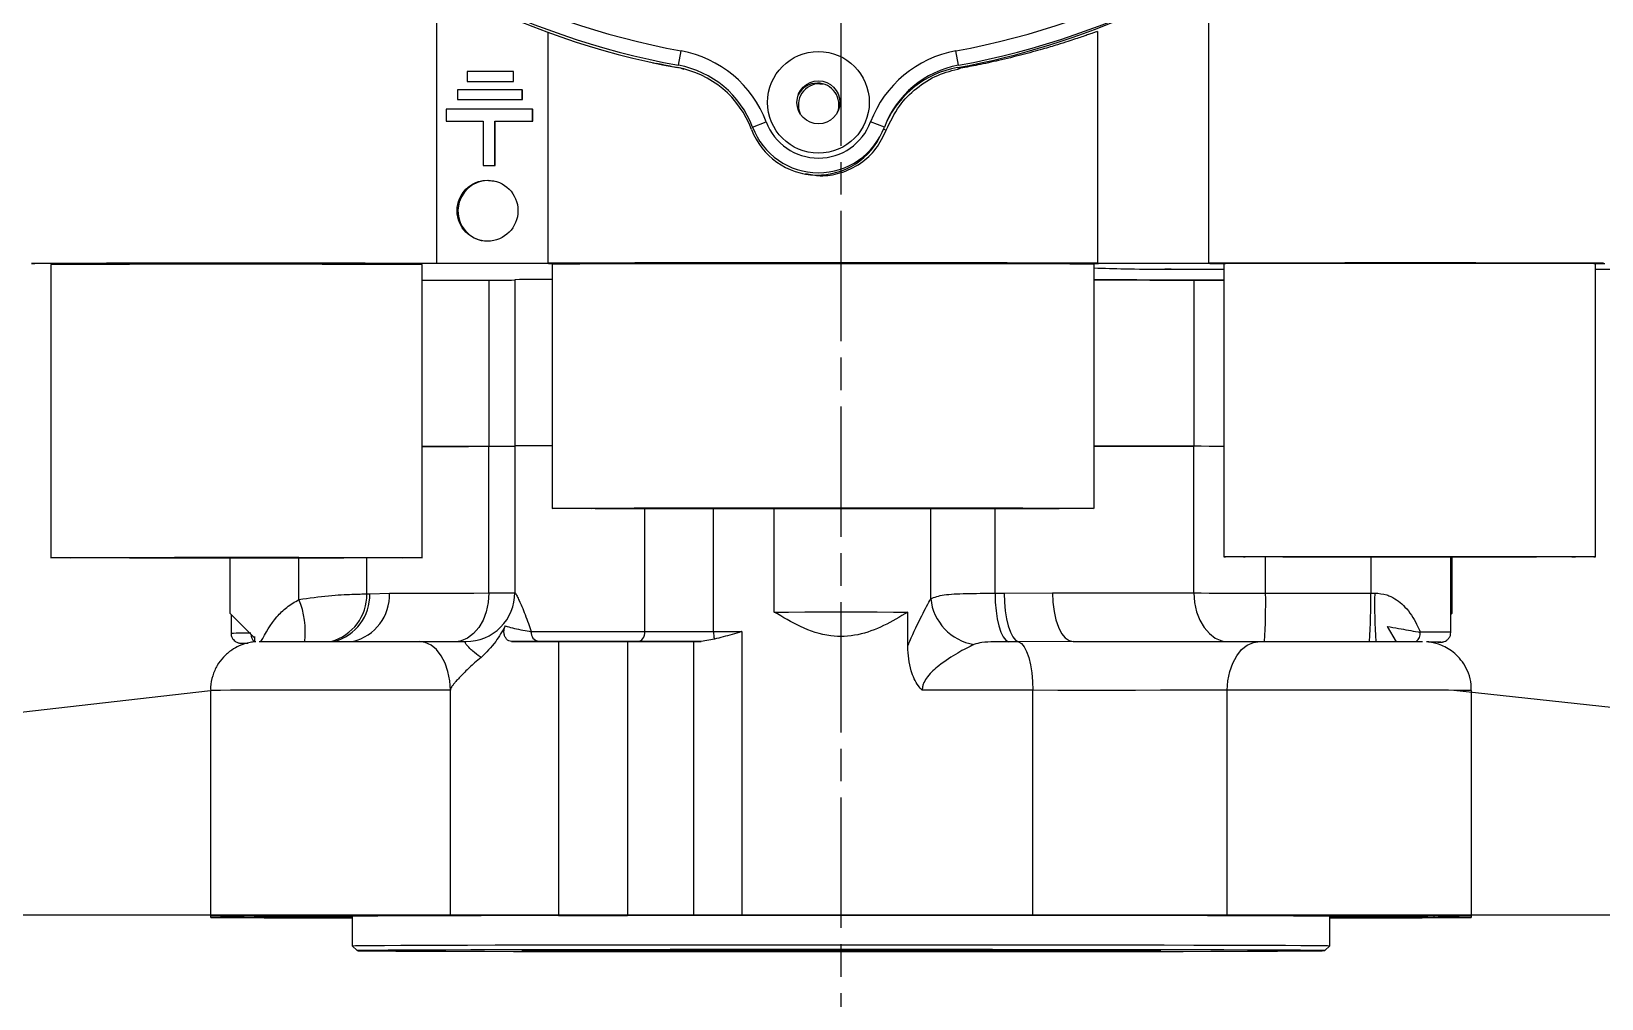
# Model space of a CAD drawing. Header units: millimetres. Extents: x 2454 to 4226, y 715 to 1968.
# Drawn here: x 3581.4 to 3725.9, y 1599.5 to 1688.6 of the extents above; entities that cross this region are included whole.
import ezdxf

# ---------------------------------------------------------------- set-up
doc = ezdxf.new("R2010")
doc.units = ezdxf.units.MM
doc.linetypes.add('AM_ISO08W050', pattern=[18, 12, -1.5, 3, -1.5])
doc.layers.add('AM_7', color=4, linetype='AM_ISO08W050', lineweight=25)

msp = doc.modelspace()

# ---------------------------------------------------------------- linework, layer by layer
at = {"color": 7, "linetype": 'Continuous', "lineweight": 25}
for p, q in [((3618.673, 1693.193), (3618.673, 1667.215)), ((3689.796, 1667.216), (3689.796, 1693.362)), ((3628.925, 1688.485), (3628.925, 1667.215)), ((3679.544, 1688.561), (3679.544, 1667.216)), ((3638.609, 1685.68), (3638.926, 1685.612)), ((3640.965, 1685.441), (3641.206, 1686.77)), ((3666.727, 1685.441), (3666.486, 1686.77)), ((3625.769, 1684.881), (3621.512, 1684.881)), ((3621.512, 1684.881), (3621.512, 1683.961)), ((3625.769, 1683.961), (3625.769, 1684.881)), ((3625.769, 1684.881), (3625.787, 1684.877)), ((3625.787, 1683.957), (3625.787, 1684.877)), ((3641.175, 1685.166), (3640.872, 1685.231)), ((3641.175, 1685.166), (3641.447, 1685.081)), ((3666.634, 1685.231), (3666.936, 1685.166)), ((3626.582, 1683.17), (3620.609, 1683.17)), ((3620.609, 1683.17), (3620.609, 1682.307)), ((3621.512, 1683.961), (3625.769, 1683.961)), ((3621.512, 1683.961), (3621.53, 1683.957)), ((3621.53, 1683.957), (3625.787, 1683.957)), ((3625.769, 1683.961), (3625.787, 1683.957)), ((3626.582, 1682.307), (3626.582, 1683.17)), ((3626.582, 1683.17), (3626.6, 1683.166)), ((3626.6, 1682.303), (3626.6, 1683.166)), ((3653.976, 1683.751), (3654.28, 1683.728)), ((3627.531, 1681.392), (3619.568, 1681.392)), ((3619.568, 1681.392), (3619.568, 1680.308)), ((3620.609, 1682.307), (3626.582, 1682.307)), ((3620.609, 1682.307), (3620.627, 1682.303)), ((3620.627, 1682.303), (3626.6, 1682.303)), ((3626.582, 1682.307), (3626.6, 1682.303)), ((3627.531, 1680.308), (3627.531, 1681.392)), ((3627.531, 1681.392), (3627.549, 1681.388)), ((3627.549, 1680.304), (3627.549, 1681.388)), ((3619.568, 1680.308), (3622.994, 1680.308)), ((3619.568, 1680.308), (3619.586, 1680.304)), ((3619.586, 1680.304), (3622.994, 1680.304)), ((3622.994, 1680.308), (3622.994, 1676.217)), ((3624.066, 1680.308), (3627.531, 1680.308)), ((3624.066, 1676.217), (3624.066, 1680.308)), ((3624.066, 1680.308), (3624.084, 1680.304)), ((3624.084, 1680.304), (3627.549, 1680.304)), ((3624.084, 1676.213), (3624.084, 1680.304)), ((3627.531, 1680.308), (3627.549, 1680.304)), ((3647.78, 1679.751), (3649.044, 1680.226)), ((3659.912, 1679.751), (3658.648, 1680.226)), ((3660.094, 1679.482), (3659.828, 1679.539)), ((3622.994, 1676.217), (3624.066, 1676.217)), ((3622.994, 1676.217), (3623.012, 1676.213)), ((3623.012, 1676.213), (3624.084, 1676.213)), ((3624.066, 1676.217), (3624.084, 1676.213)), ((3652.39, 1675.484), (3652.659, 1675.426)), ((3623.466, 1674.844), (3624.056, 1674.781)), ((3583.179, 1667.12), (3583.178, 1640.12)), ((3617.378, 1640.12), (3617.379, 1667.12)), ((3618.673, 1667.215), (3628.925, 1667.215)), ((3629.008, 1667.197), (3618.756, 1667.197)), ((3629.332, 1667.159), (3629.332, 1644.659)), ((3634.561, 1667.215), (3634.589, 1667.191)), ((3640.444, 1667.238), (3638.478, 1667.2)), ((3679.22, 1644.659), (3679.22, 1667.158)), ((3679.544, 1667.216), (3689.796, 1667.216)), ((3689.879, 1667.198), (3679.627, 1667.198)), ((3685.641, 1666.667), (3691.173, 1666.668)), ((3686.308, 1666.677), (3685.727, 1666.668)), ((3691.173, 1667.207), (3691.173, 1640.207)), ((3725.373, 1640.207), (3725.373, 1667.207)), ((3725.373, 1666.668), (3774.351, 1666.669)), ((3623.502, 1665.672), (3623.502, 1650.372)), ((3625.9, 1665.708), (3625.9, 1650.408)), ((3688.414, 1665.672), (3688.414, 1650.372)), ((3623.502, 1636.872), (3623.502, 1650.372)), ((3625.9, 1650.408), (3625.9, 1636.908)), ((3688.414, 1636.872), (3688.414, 1650.372)), ((3637.863, 1633.319), (3637.863, 1644.619)), ((3644.191, 1633.316), (3644.191, 1644.61)), ((3649.781, 1635.118), (3649.781, 1644.606)), ((3664.183, 1636.362), (3664.183, 1644.61)), ((3670.1, 1636.851), (3670.1, 1644.617)), ((3599.671, 1640.084), (3599.671, 1635.003)), ((3606.022, 1636.273), (3606.022, 1640.086)), ((3612.266, 1636.788), (3612.266, 1640.094)), ((3695.008, 1636.866), (3695.008, 1640.184)), ((3704.683, 1640.171), (3704.683, 1636.867)), ((3712.062, 1633.251), (3712.062, 1640.172)), ((3712.171, 1635.003), (3712.171, 1640.172)), ((3612.548, 1636.79), (3614.354, 1636.845)), ((3670.94, 1636.85), (3675.388, 1636.892)), ((3695.008, 1636.866), (3704.683, 1636.867)), ((3599.671, 1635.003), (3601.921, 1632.753)), ((3599.781, 1634.894), (3599.781, 1633.154)), ((3662.061, 1631.943), (3662.061, 1635.118)), ((3712.062, 1634.893), (3712.171, 1635.002)), ((3706.208, 1633.793), (3707.027, 1632.371)), ((3601.921, 1632.854), (3601.921, 1632.374)), ((3625.578, 1632.409), (3629.918, 1632.401)), ((3629.918, 1632.401), (3629.918, 1607.201)), ((3636.282, 1632.401), (3642.372, 1632.412)), ((3636.282, 1632.401), (3636.282, 1607.201)), ((3642.372, 1607.212), (3642.372, 1632.412)), ((3644.262, 1632.619), (3643.046, 1632.413)), ((3646.793, 1633.317), (3646.793, 1607.217)), ((3677.296, 1632.4), (3672.265, 1632.381)), ((3597.873, 1627.898), (3597.873, 1607.198)), ((3619.96, 1607.221), (3619.96, 1627.921)), ((3673.59, 1607.212), (3673.59, 1627.912)), ((3691.474, 1607.219), (3691.474, 1627.919)), ((3713.969, 1607.198), (3713.969, 1627.898)), ((3655.921, 1607.218), (3568.421, 1607.218)), ((3597.873, 1607.198), (3597.873, 1607.008)), ((3600.956, 1607.026), (3600.956, 1607.18)), ((3600.956, 1607.026), (3610.162, 1607.048)), ((3601.921, 1607.178), (3601.921, 1607.103)), ((3610.162, 1607.061), (3604.809, 1607.074)), ((3604.894, 1607.141), (3604.894, 1607.166)), ((3610.162, 1607.061), (3610.162, 1607.048)), ((3610.921, 1607.103), (3610.921, 1604.403)), ((3619.96, 1607.221), (3629.918, 1607.201)), ((3636.282, 1607.201), (3642.372, 1607.212)), ((3743.421, 1607.218), (3655.921, 1607.218)), ((3700.921, 1604.403), (3700.921, 1607.103)), ((3710.886, 1607.179), (3701.68, 1607.158)), ((3701.68, 1607.158), (3701.68, 1607.145)), ((3701.68, 1607.145), (3707.033, 1607.132)), ((3707.033, 1607.132), (3707.033, 1607.171)), ((3709.144, 1607.175), (3709.144, 1607.122)), ((3709.921, 1607.103), (3709.921, 1607.177)), ((3710.535, 1607.027), (3710.535, 1607.179)), ((3713.969, 1607.007), (3713.969, 1607.198)), ((3610.921, 1604.403), (3611.371, 1603.953)), ((3700.471, 1603.952), (3700.921, 1604.402))]:
    msp.add_line(p, q, dxfattribs=at)
at = {"linetype": 'ByBlock'}
for p, q in [((3568.421, 1624.536), (3597.873, 1627.898)), ((3743.421, 1624.536), (3712.339, 1627.911))]:
    msp.add_line(p, q, dxfattribs=at)
at = {"color": 7, "linetype": 'Continuous', "lineweight": 25, "flags": 128}
for points in [[(3587.651, 1667.175), (3586.115, 1667.179), (3584.615, 1667.183), (3583.378, 1667.187), (3582.425, 1667.192), (3581.773, 1667.197), (3581.431, 1667.202), (3581.407, 1667.208), (3581.7, 1667.213), (3582.305, 1667.218), (3583.213, 1667.223), (3584.408, 1667.227), (3585.869, 1667.232), (3587.573, 1667.235), (3589.49, 1667.239), (3591.589, 1667.241), (3593.834, 1667.243), (3596.188, 1667.245), (3598.61, 1667.246), (3601.06, 1667.246), (3603.497, 1667.245), (3605.88, 1667.244), (3608.169, 1667.242), (3610.325, 1667.24), (3612.312, 1667.237), (3614.097, 1667.233), (3615.649, 1667.229), (3616.943, 1667.224), (3617.957, 1667.22), (3618.673, 1667.215), (3618.673, 1667.215)], [(3583.179, 1667.12), (3583.338, 1667.125), (3583.813, 1667.13), (3584.594, 1667.135), (3585.668, 1667.139), (3587.014, 1667.143), (3588.607, 1667.147), (3590.417, 1667.15), (3592.411, 1667.153), (3594.552, 1667.155), (3596.799, 1667.156), (3599.112, 1667.157), (3601.446, 1667.157), (3603.758, 1667.156), (3606.005, 1667.154), (3608.146, 1667.152), (3610.14, 1667.15), (3611.95, 1667.147), (3613.543, 1667.143), (3614.889, 1667.139), (3615.963, 1667.135), (3616.744, 1667.13), (3617.219, 1667.125), (3617.379, 1667.12), (3617.379, 1667.12)], [(3613.476, 1667.21), (3613.458, 1667.21), (3612.948, 1667.214), (3612.126, 1667.219), (3611.013, 1667.222), (3609.635, 1667.226), (3608.027, 1667.229), (3606.228, 1667.231), (3604.282, 1667.233), (3602.238, 1667.234), (3600.146, 1667.234), (3598.057, 1667.234), (3596.022, 1667.233), (3594.093, 1667.231), (3592.316, 1667.228), (3590.735, 1667.225), (3589.389, 1667.222), (3588.311, 1667.218), (3587.527, 1667.214), (3587.058, 1667.21), (3586.914, 1667.205)], [(3618.756, 1667.197), (3618.086, 1667.192), (3617.117, 1667.187), (3615.865, 1667.182), (3614.35, 1667.178), (3613.798, 1667.177)], [(3679.544, 1667.216), (3678.888, 1667.222), (3677.921, 1667.227), (3676.653, 1667.233), (3675.102, 1667.238), (3673.287, 1667.243), (3671.232, 1667.247), (3668.961, 1667.251), (3666.504, 1667.254), (3663.892, 1667.257), (3661.159, 1667.259), (3658.338, 1667.26), (3655.465, 1667.261), (3652.578, 1667.261), (3649.712, 1667.26), (3646.904, 1667.259), (3644.189, 1667.257), (3641.602, 1667.254), (3639.176, 1667.251), (3636.941, 1667.247), (3634.926, 1667.242), (3633.156, 1667.237), (3631.654, 1667.232), (3630.438, 1667.227), (3629.525, 1667.221), (3628.925, 1667.215)], [(3629.332, 1667.159), (3629.494, 1667.165), (3629.98, 1667.171), (3630.782, 1667.177), (3631.891, 1667.182), (3633.291, 1667.188), (3634.966, 1667.192), (3636.891, 1667.197), (3639.044, 1667.201), (3641.395, 1667.204), (3643.914, 1667.207), (3646.568, 1667.209), (3649.322, 1667.211), (3652.141, 1667.212), (3654.988, 1667.212), (3657.826, 1667.211), (3660.617, 1667.21), (3663.326, 1667.208), (3665.917, 1667.206), (3668.356, 1667.203), (3670.611, 1667.199), (3672.653, 1667.195), (3674.456, 1667.19), (3675.996, 1667.185), (3677.253, 1667.179), (3678.21, 1667.174), (3678.855, 1667.168), (3679.179, 1667.162), (3679.22, 1667.158)], [(3674.526, 1667.206), (3674.525, 1667.207), (3674.34, 1667.212), (3673.839, 1667.217), (3673.029, 1667.223), (3671.923, 1667.227), (3670.539, 1667.232), (3668.899, 1667.236), (3667.028, 1667.24), (3664.956, 1667.243), (3662.715, 1667.246), (3660.342, 1667.248), (3657.873, 1667.249), (3655.347, 1667.249), (3652.804, 1667.249), (3650.284, 1667.249), (3647.827, 1667.247), (3645.472, 1667.245), (3643.256, 1667.243), (3641.214, 1667.239), (3639.377, 1667.236), (3637.776, 1667.231), (3636.435, 1667.227), (3635.375, 1667.222), (3634.613, 1667.217), (3634.161, 1667.211), (3634.027, 1667.206), (3634.027, 1667.206)], [(3634.027, 1667.206), (3634.212, 1667.201), (3634.49, 1667.197)], [(3726.127, 1667.22), (3725.174, 1667.225), (3723.937, 1667.23), (3722.437, 1667.234), (3720.698, 1667.237), (3718.751, 1667.241), (3716.627, 1667.243), (3714.363, 1667.245), (3711.997, 1667.247), (3709.568, 1667.247), (3707.117, 1667.247), (3704.685, 1667.247), (3702.314, 1667.245), (3700.043, 1667.244), (3697.911, 1667.241), (3695.953, 1667.238), (3694.202, 1667.234), (3692.687, 1667.23), (3691.435, 1667.226), (3690.466, 1667.221), (3689.796, 1667.216), (3689.796, 1667.216)], [(3689.879, 1667.198), (3690.595, 1667.193), (3691.173, 1667.19)], [(3691.173, 1667.207), (3691.333, 1667.212), (3691.807, 1667.217), (3692.589, 1667.222), (3693.663, 1667.226), (3695.009, 1667.23), (3696.602, 1667.234), (3698.412, 1667.237), (3700.406, 1667.24), (3702.547, 1667.242), (3704.794, 1667.243), (3707.106, 1667.244), (3709.44, 1667.244), (3711.752, 1667.243), (3714, 1667.242), (3716.14, 1667.24), (3718.134, 1667.237), (3719.945, 1667.234), (3721.538, 1667.23), (3722.884, 1667.226), (3723.958, 1667.222), (3724.739, 1667.217), (3725.214, 1667.212), (3725.373, 1667.207), (3725.373, 1667.207)], [(3725.373, 1667.19), (3726.246, 1667.195)], [(3617.379, 1665.656), (3618.282, 1665.659), (3619.899, 1665.664), (3621.64, 1665.668), (3623.502, 1665.672)], [(3679.22, 1665.687), (3679.924, 1665.686), (3682.191, 1665.683), (3684.367, 1665.68), (3686.444, 1665.676), (3688.414, 1665.672)], [(3688.414, 1665.672), (3689.09, 1665.671), (3689.825, 1665.669), (3690.611, 1665.668), (3691.173, 1665.668)], [(3623.502, 1650.372), (3621.64, 1650.368), (3619.898, 1650.364), (3618.282, 1650.359), (3617.378, 1650.356)], [(3617.378, 1650.356), (3618.282, 1650.359), (3619.898, 1650.364), (3621.64, 1650.368), (3623.502, 1650.372)], [(3688.414, 1650.372), (3686.444, 1650.376), (3684.367, 1650.38), (3682.191, 1650.383), (3679.924, 1650.386), (3679.22, 1650.387)], [(3679.22, 1650.387), (3679.924, 1650.386), (3682.191, 1650.383), (3684.367, 1650.38), (3686.444, 1650.376), (3688.414, 1650.372)], [(3691.173, 1650.368), (3690.611, 1650.368), (3689.825, 1650.369), (3689.09, 1650.371), (3688.414, 1650.372)], [(3691.173, 1650.368), (3690.611, 1650.368), (3689.825, 1650.369), (3689.09, 1650.371), (3688.414, 1650.372)], [(3629.332, 1644.659), (3629.494, 1644.665), (3629.98, 1644.671), (3630.782, 1644.677), (3631.891, 1644.682), (3633.291, 1644.688), (3634.965, 1644.693), (3636.891, 1644.697), (3639.044, 1644.701), (3641.395, 1644.704), (3643.914, 1644.707), (3646.568, 1644.709), (3649.322, 1644.711), (3652.141, 1644.712), (3654.988, 1644.712), (3657.826, 1644.711), (3660.617, 1644.71), (3663.326, 1644.708), (3665.916, 1644.706), (3668.355, 1644.703), (3670.611, 1644.699), (3672.653, 1644.695), (3674.456, 1644.69), (3675.996, 1644.685), (3677.253, 1644.679), (3678.21, 1644.674), (3678.855, 1644.668), (3679.179, 1644.662), (3679.179, 1644.655), (3678.855, 1644.649), (3678.21, 1644.644), (3677.253, 1644.638), (3675.996, 1644.632), (3674.456, 1644.627), (3672.653, 1644.623), (3670.611, 1644.618), (3668.355, 1644.615), (3665.916, 1644.611), (3663.326, 1644.609), (3660.617, 1644.607), (3657.826, 1644.606), (3654.988, 1644.605), (3652.141, 1644.606), (3649.322, 1644.606), (3646.568, 1644.608), (3643.914, 1644.61), (3641.395, 1644.613), (3639.044, 1644.617), (3636.891, 1644.621), (3634.965, 1644.625), (3633.291, 1644.63), (3631.891, 1644.635), (3630.782, 1644.641), (3629.98, 1644.647), (3629.494, 1644.653), (3629.332, 1644.659)], [(3632.976, 1644.659), (3633.138, 1644.664), (3633.62, 1644.67), (3634.415, 1644.675), (3635.511, 1644.68), (3636.891, 1644.685), (3638.535, 1644.689), (3640.418, 1644.693), (3642.511, 1644.697), (3644.782, 1644.699), (3647.197, 1644.702), (3649.719, 1644.703), (3652.311, 1644.704), (3654.932, 1644.704), (3657.543, 1644.704), (3660.105, 1644.702), (3662.578, 1644.701), (3664.926, 1644.698), (3667.112, 1644.695), (3669.103, 1644.691), (3670.87, 1644.687), (3672.385, 1644.683), (3673.626, 1644.678), (3674.573, 1644.672), (3675.213, 1644.667), (3675.535, 1644.661), (3675.535, 1644.656), (3675.213, 1644.65), (3674.573, 1644.645), (3673.626, 1644.64), (3672.385, 1644.635), (3670.87, 1644.63), (3669.103, 1644.626), (3667.112, 1644.622), (3664.926, 1644.619), (3662.578, 1644.617), (3660.105, 1644.615), (3657.543, 1644.614), (3654.932, 1644.613), (3652.311, 1644.613), (3649.719, 1644.614), (3647.197, 1644.616), (3644.782, 1644.618), (3642.511, 1644.621), (3640.418, 1644.624), (3638.535, 1644.628), (3636.891, 1644.632), (3635.511, 1644.637), (3634.415, 1644.642), (3633.62, 1644.648), (3633.138, 1644.653), (3632.976, 1644.659)], [(3583.178, 1640.12), (3583.338, 1640.125), (3583.813, 1640.13), (3584.594, 1640.135), (3585.668, 1640.139), (3587.014, 1640.143), (3588.607, 1640.147), (3590.417, 1640.15), (3592.411, 1640.153), (3594.552, 1640.155), (3596.799, 1640.156), (3599.111, 1640.157), (3601.445, 1640.157), (3603.758, 1640.156), (3606.005, 1640.155), (3608.146, 1640.153), (3610.14, 1640.15), (3611.95, 1640.147), (3613.543, 1640.143), (3614.889, 1640.139), (3615.963, 1640.135), (3616.744, 1640.13), (3617.219, 1640.125), (3617.378, 1640.12), (3617.219, 1640.115), (3616.744, 1640.11), (3615.963, 1640.105), (3614.889, 1640.101), (3613.543, 1640.097), (3611.95, 1640.093), (3610.14, 1640.09), (3608.146, 1640.088), (3606.005, 1640.086), (3603.758, 1640.084), (3601.445, 1640.084), (3599.111, 1640.084), (3596.799, 1640.084), (3594.552, 1640.086), (3592.411, 1640.088), (3590.417, 1640.09), (3588.607, 1640.093), (3587.014, 1640.097), (3585.668, 1640.101), (3584.594, 1640.106), (3583.813, 1640.11), (3583.338, 1640.115), (3583.178, 1640.12)], [(3584.978, 1640.12), (3585.141, 1640.125), (3585.627, 1640.13), (3586.425, 1640.134), (3587.518, 1640.138), (3588.883, 1640.142), (3590.491, 1640.145), (3592.308, 1640.148), (3594.295, 1640.15), (3596.409, 1640.152), (3598.605, 1640.153), (3600.837, 1640.153), (3603.057, 1640.152), (3605.219, 1640.151), (3607.274, 1640.149), (3609.181, 1640.147), (3610.898, 1640.144), (3612.388, 1640.14), (3613.621, 1640.136), (3614.569, 1640.132), (3615.212, 1640.127), (3615.538, 1640.122), (3615.538, 1640.118), (3615.212, 1640.113), (3614.569, 1640.108), (3613.621, 1640.104), (3612.388, 1640.1), (3610.898, 1640.097), (3609.181, 1640.093), (3607.274, 1640.091), (3605.219, 1640.089), (3603.057, 1640.088), (3600.837, 1640.087), (3598.605, 1640.088), (3596.409, 1640.088), (3594.295, 1640.09), (3592.308, 1640.092), (3590.491, 1640.095), (3588.883, 1640.098), (3587.518, 1640.102), (3586.425, 1640.106), (3585.627, 1640.111), (3585.141, 1640.115), (3584.978, 1640.12)], [(3691.173, 1640.207), (3691.332, 1640.212), (3691.807, 1640.217), (3692.589, 1640.222), (3693.663, 1640.226), (3695.008, 1640.23), (3696.601, 1640.234), (3698.412, 1640.237), (3700.406, 1640.24), (3702.547, 1640.242), (3704.794, 1640.243), (3707.106, 1640.244), (3709.44, 1640.244), (3711.752, 1640.243), (3714, 1640.242), (3716.14, 1640.24), (3718.134, 1640.237), (3719.945, 1640.234), (3721.538, 1640.23), (3722.884, 1640.226), (3723.957, 1640.222), (3724.739, 1640.217), (3725.214, 1640.212), (3725.373, 1640.207), (3725.214, 1640.202), (3724.739, 1640.197), (3723.957, 1640.193), (3722.884, 1640.188), (3721.538, 1640.184), (3719.945, 1640.18), (3718.134, 1640.177), (3716.14, 1640.175), (3714, 1640.173), (3711.752, 1640.171), (3709.44, 1640.171), (3707.106, 1640.171), (3704.794, 1640.171), (3702.547, 1640.173), (3700.406, 1640.175), (3698.412, 1640.177), (3696.601, 1640.181), (3695.008, 1640.184), (3693.663, 1640.188), (3692.589, 1640.193), (3691.807, 1640.197), (3691.332, 1640.202), (3691.173, 1640.207)], [(3692.973, 1640.207), (3693.136, 1640.212), (3693.622, 1640.217), (3694.42, 1640.221), (3695.513, 1640.225), (3696.878, 1640.229), (3698.486, 1640.232), (3700.303, 1640.235), (3702.289, 1640.237), (3704.403, 1640.239), (3706.6, 1640.24), (3708.832, 1640.24), (3711.052, 1640.239), (3713.213, 1640.238), (3715.269, 1640.236), (3717.176, 1640.234), (3718.892, 1640.231), (3720.383, 1640.227), (3721.615, 1640.223), (3722.564, 1640.219), (3723.207, 1640.214), (3723.532, 1640.209), (3723.532, 1640.205), (3723.207, 1640.2), (3722.564, 1640.195), (3721.615, 1640.191), (3720.383, 1640.187), (3718.892, 1640.184), (3717.176, 1640.181), (3715.269, 1640.178), (3713.213, 1640.176), (3711.052, 1640.175), (3708.832, 1640.174), (3706.6, 1640.175), (3704.403, 1640.176), (3702.289, 1640.177), (3700.303, 1640.179), (3698.486, 1640.182), (3696.878, 1640.185), (3695.513, 1640.189), (3694.42, 1640.193), (3693.622, 1640.198), (3693.136, 1640.203), (3692.973, 1640.207)], [(3612.266, 1636.788), (3612.3, 1636.789), (3612.335, 1636.789), (3612.37, 1636.789), (3612.405, 1636.789), (3612.44, 1636.789), (3612.476, 1636.79), (3612.512, 1636.79), (3612.548, 1636.79)], [(3614.354, 1636.845), (3615.241, 1636.849), (3616.205, 1636.852), (3617.245, 1636.856), (3618.359, 1636.859), (3619.543, 1636.863), (3620.797, 1636.866), (3622.117, 1636.869), (3623.502, 1636.872)], [(3623.502, 1636.872), (3623.441, 1635.995), (3623.26, 1635.151), (3622.966, 1634.374), (3622.571, 1633.693), (3622.089, 1633.134), (3621.54, 1632.719), (3620.943, 1632.464), (3620.691, 1632.409)], [(3670.1, 1636.851), (3670.124, 1636.029), (3670.193, 1635.234), (3670.306, 1634.495), (3670.459, 1633.835), (3670.647, 1633.277), (3670.863, 1632.84), (3671.101, 1632.538), (3671.351, 1632.382)], [(3670.1, 1636.851), (3670.206, 1636.851), (3670.311, 1636.851), (3670.416, 1636.851), (3670.521, 1636.851), (3670.626, 1636.851), (3670.731, 1636.851), (3670.835, 1636.85), (3670.94, 1636.85)], [(3670.94, 1636.85), (3670.965, 1636.028), (3671.038, 1635.234), (3671.158, 1634.494), (3671.32, 1633.834), (3671.519, 1633.276), (3671.748, 1632.839), (3672, 1632.537), (3672.265, 1632.381)], [(3675.388, 1636.892), (3675.424, 1636.014), (3675.533, 1635.17), (3675.709, 1634.393), (3675.947, 1633.712), (3676.236, 1633.154), (3676.566, 1632.74), (3676.924, 1632.485), (3677.296, 1632.4)], [(3675.388, 1636.892), (3677.18, 1636.89), (3678.931, 1636.888), (3680.639, 1636.885), (3682.3, 1636.883), (3683.911, 1636.88), (3685.469, 1636.878), (3686.971, 1636.875), (3688.414, 1636.872)], [(3688.414, 1636.872), (3689.09, 1636.871), (3689.825, 1636.869), (3690.611, 1636.869), (3691.44, 1636.868), (3692.303, 1636.867), (3693.191, 1636.867), (3694.096, 1636.866), (3695.008, 1636.866)], [(3688.414, 1636.872), (3688.475, 1635.994), (3688.656, 1635.15), (3688.951, 1634.373), (3689.347, 1633.692), (3689.83, 1633.133), (3690.38, 1632.719), (3690.978, 1632.464), (3691.238, 1632.407)], [(3704.683, 1636.867), (3704.729, 1636.867), (3704.775, 1636.867), (3704.821, 1636.867), (3704.867, 1636.867), (3704.913, 1636.867), (3704.959, 1636.867), (3705.005, 1636.867), (3705.051, 1636.867)], [(3649.781, 1635.118), (3651.087, 1635.12), (3652.587, 1635.122), (3654.22, 1635.123), (3655.921, 1635.123), (3657.622, 1635.123), (3659.255, 1635.122), (3660.755, 1635.12), (3662.061, 1635.118)], [(3712.062, 1635.005), (3712.171, 1635.003), (3712.171, 1635.002)], [(3602.375, 1632.399), (3602.394, 1632.4), (3602.693, 1632.403), (3603.335, 1632.407), (3604.296, 1632.41), (3605.536, 1632.413), (3607.008, 1632.415), (3608.653, 1632.417), (3610.405, 1632.417), (3612.196, 1632.417), (3613.954, 1632.417), (3615.61, 1632.415), (3617.098, 1632.413)], [(3619.96, 1627.921), (3619.905, 1628.798), (3619.742, 1629.642), (3619.478, 1630.419), (3619.122, 1631.1), (3618.688, 1631.659), (3618.193, 1632.073), (3617.656, 1632.328), (3617.098, 1632.413)], [(3617.098, 1632.413), (3617.58, 1632.412), (3618.08, 1632.412), (3618.599, 1632.411), (3619.133, 1632.41), (3619.683, 1632.41), (3620.245, 1632.409), (3620.819, 1632.409), (3621.404, 1632.408)], [(3627.394, 1633.317), (3628.406, 1633.319), (3629.614, 1633.321), (3630.968, 1633.322), (3632.41, 1633.323), (3633.882, 1633.323), (3635.32, 1633.322), (3636.666, 1633.321), (3637.863, 1633.319)], [(3637.268, 1632.418), (3636.22, 1632.419), (3635.043, 1632.42), (3633.784, 1632.421), (3632.496, 1632.421), (3631.234, 1632.42), (3630.05, 1632.419), (3628.993, 1632.418), (3628.107, 1632.416)], [(3629.918, 1632.401), (3629.168, 1632.403), (3628.719, 1632.405), (3628.605, 1632.408), (3628.833, 1632.411), (3629.387, 1632.413), (3630.225, 1632.415), (3631.282, 1632.416), (3632.478, 1632.417), (3633.721, 1632.417), (3634.917, 1632.416), (3635.975, 1632.415), (3636.812, 1632.413), (3637.366, 1632.411), (3637.595, 1632.408), (3637.48, 1632.405), (3637.031, 1632.403), (3636.282, 1632.401)], [(3637.268, 1632.418), (3637.384, 1632.435), (3637.496, 1632.487), (3637.599, 1632.57), (3637.689, 1632.682), (3637.763, 1632.819), (3637.818, 1632.975), (3637.852, 1633.144), (3637.863, 1633.319)], [(3643.046, 1632.413), (3642.262, 1632.413), (3641.481, 1632.413), (3640.711, 1632.414), (3639.959, 1632.414), (3639.232, 1632.415), (3638.537, 1632.416), (3637.88, 1632.417), (3637.268, 1632.418)], [(3637.863, 1633.319), (3638.53, 1633.318), (3639.254, 1633.317), (3640.025, 1633.316), (3640.832, 1633.316), (3641.663, 1633.315), (3642.508, 1633.315), (3643.354, 1633.315), (3644.191, 1633.316)], [(3642.372, 1632.412), (3642.454, 1632.412), (3642.536, 1632.412), (3642.619, 1632.413), (3642.703, 1632.413), (3642.787, 1632.413), (3642.873, 1632.413), (3642.959, 1632.413), (3643.046, 1632.413)], [(3644.191, 1633.316), (3644.515, 1633.316), (3644.839, 1633.316), (3645.164, 1633.316), (3645.489, 1633.316), (3645.814, 1633.316), (3646.14, 1633.316), (3646.466, 1633.317), (3646.793, 1633.317)], [(3672.265, 1632.381), (3672.151, 1632.381), (3672.037, 1632.381), (3671.923, 1632.381), (3671.809, 1632.381), (3671.695, 1632.382), (3671.58, 1632.382), (3671.466, 1632.382), (3671.351, 1632.382)], [(3672.265, 1632.381), (3672.531, 1632.225), (3672.782, 1631.923), (3673.011, 1631.486), (3673.21, 1630.928), (3673.372, 1630.268), (3673.492, 1629.529), (3673.566, 1628.734), (3673.59, 1627.912)], [(3677.296, 1632.4), (3679.617, 1632.4), (3681.937, 1632.4), (3684.23, 1632.401), (3686.473, 1632.402), (3688.641, 1632.404), (3690.711, 1632.406), (3692.662, 1632.409), (3694.472, 1632.412)], [(3691.474, 1627.919), (3691.531, 1628.797), (3691.702, 1629.641), (3691.979, 1630.418), (3692.352, 1631.099), (3692.806, 1631.658), (3693.325, 1632.072), (3693.887, 1632.327), (3694.472, 1632.412)], [(3694.472, 1632.412), (3695.919, 1632.414), (3697.547, 1632.416), (3699.29, 1632.417), (3701.08, 1632.417), (3702.845, 1632.416), (3704.517, 1632.415), (3706.028, 1632.413), (3707.319, 1632.41), (3708.339, 1632.407), (3709.048, 1632.404), (3709.417, 1632.4), (3709.462, 1632.399)], [(3710.884, 1632.347), (3711.124, 1632.35), (3711.133, 1632.353), (3711.127, 1632.353)], [(3619.96, 1627.921), (3618.222, 1627.923), (3616.315, 1627.925), (3614.285, 1627.927), (3612.183, 1627.927), (3610.062, 1627.927), (3607.973, 1627.926), (3605.968, 1627.925), (3604.096, 1627.923), (3602.404, 1627.92), (3600.934, 1627.917), (3599.722, 1627.913), (3598.797, 1627.909), (3598.184, 1627.905), (3597.896, 1627.9), (3597.873, 1627.898)], [(3673.59, 1627.912), (3672.344, 1627.913), (3671.088, 1627.914), (3669.824, 1627.914), (3668.551, 1627.915), (3667.27, 1627.916), (3665.983, 1627.916), (3664.69, 1627.917), (3663.392, 1627.917)], [(3691.474, 1627.919), (3689.59, 1627.916), (3687.529, 1627.914), (3685.326, 1627.912), (3683.02, 1627.91), (3680.652, 1627.91), (3678.262, 1627.91), (3675.895, 1627.91), (3673.59, 1627.912)], [(3713.969, 1627.898), (3713.905, 1627.901), (3713.534, 1627.905), (3712.839, 1627.909), (3711.839, 1627.913), (3710.559, 1627.917), (3709.029, 1627.92), (3707.287, 1627.923), (3705.377, 1627.925), (3703.346, 1627.926), (3701.244, 1627.927), (3699.123, 1627.927), (3697.034, 1627.926), (3695.031, 1627.924), (3693.162, 1627.922), (3691.474, 1627.919)], [(3619.96, 1607.221), (3618.222, 1607.223), (3616.314, 1607.225), (3614.285, 1607.227), (3612.183, 1607.227), (3610.062, 1607.227), (3607.973, 1607.226), (3605.968, 1607.225), (3604.096, 1607.223), (3602.404, 1607.22), (3600.934, 1607.217), (3599.722, 1607.213), (3598.797, 1607.209), (3598.183, 1607.205), (3597.896, 1607.2), (3597.941, 1607.196), (3598.317, 1607.191), (3599.017, 1607.187), (3600.022, 1607.183), (3601.307, 1607.179)], [(3600.956, 1607.026), (3599.739, 1607.023), (3598.81, 1607.019), (3598.191, 1607.014), (3597.898, 1607.01), (3597.937, 1607.005), (3598.309, 1607.001), (3599.003, 1606.996), (3600.003, 1606.992), (3601.283, 1606.989), (3602.813, 1606.986), (3604.555, 1606.983), (3606.465, 1606.981), (3608.496, 1606.98), (3610.598, 1606.979), (3610.921, 1606.979)], [(3601.307, 1607.179), (3602.777, 1607.175), (3603.985, 1607.171), (3604.909, 1607.166), (3605.533, 1607.161), (3605.846, 1607.156), (3605.843, 1607.151), (3605.524, 1607.146), (3604.894, 1607.141)], [(3604.894, 1607.141), (3603.884, 1607.134), (3603.08, 1607.127), (3602.485, 1607.12), (3602.101, 1607.113), (3601.931, 1607.105), (3601.973, 1607.098), (3602.23, 1607.091), (3602.698, 1607.084)], [(3615.828, 1607.189), (3616.708, 1607.191), (3617.32, 1607.194), (3617.634, 1607.197), (3617.634, 1607.2), (3617.32, 1607.203), (3616.708, 1607.206), (3615.828, 1607.208), (3614.725, 1607.21), (3613.454, 1607.211), (3612.079, 1607.212), (3610.668, 1607.212), (3609.292, 1607.211), (3608.021, 1607.21), (3606.918, 1607.208), (3606.039, 1607.206), (3605.427, 1607.203), (3605.113, 1607.2), (3605.113, 1607.197), (3605.427, 1607.194), (3606.039, 1607.191), (3606.918, 1607.189), (3608.021, 1607.187), (3609.292, 1607.186), (3610.668, 1607.185), (3612.079, 1607.185), (3613.454, 1607.186), (3614.725, 1607.187), (3615.828, 1607.189)], [(3610.921, 1607.021), (3610.668, 1607.021), (3609.292, 1607.021), (3608.021, 1607.019), (3606.918, 1607.017), (3606.039, 1607.015), (3605.427, 1607.012), (3605.113, 1607.009), (3605.113, 1607.006), (3605.427, 1607.003), (3606.039, 1607.001), (3606.918, 1606.998), (3608.021, 1606.997), (3609.292, 1606.995), (3610.668, 1606.995), (3610.921, 1606.994)], [(3610.921, 1607.059), (3610.722, 1607.06), (3610.162, 1607.061)], [(3610.162, 1607.048), (3610.722, 1607.049), (3610.921, 1607.05)], [(3700.921, 1607.103), (3700.859, 1607.108), (3700.505, 1607.116), (3699.837, 1607.124), (3698.862, 1607.131), (3697.585, 1607.139), (3696.016, 1607.146), (3694.166, 1607.153), (3692.048, 1607.16), (3689.676, 1607.166), (3687.067, 1607.172), (3684.24, 1607.178), (3681.215, 1607.182), (3678.012, 1607.187), (3674.654, 1607.19), (3671.164, 1607.193), (3667.568, 1607.196), (3663.89, 1607.198), (3660.156, 1607.199), (3656.392, 1607.199), (3652.625, 1607.199), (3648.881, 1607.198), (3645.187, 1607.196), (3641.568, 1607.194), (3638.049, 1607.191), (3634.656, 1607.188), (3631.412, 1607.184), (3628.34, 1607.179), (3625.462, 1607.174), (3622.797, 1607.168), (3620.364, 1607.162), (3618.181, 1607.156), (3616.262, 1607.149), (3614.622, 1607.141), (3613.271, 1607.134), (3612.22, 1607.126), (3611.475, 1607.118), (3611.042, 1607.11), (3610.921, 1607.103)], [(3629.918, 1607.201), (3630.6, 1607.2), (3631.378, 1607.199), (3632.222, 1607.198), (3633.1, 1607.198), (3633.978, 1607.198), (3634.822, 1607.199), (3635.6, 1607.2), (3636.282, 1607.201)], [(3646.793, 1607.217), (3646.186, 1607.216), (3645.589, 1607.216), (3645.004, 1607.216), (3644.436, 1607.215), (3643.886, 1607.215), (3643.357, 1607.214), (3642.852, 1607.213), (3642.372, 1607.212)], [(3673.59, 1607.212), (3670.348, 1607.214), (3667.048, 1607.216), (3663.705, 1607.217), (3660.33, 1607.218), (3656.939, 1607.218), (3653.543, 1607.218), (3650.156, 1607.218), (3646.793, 1607.217)], [(3691.474, 1607.219), (3689.59, 1607.216), (3687.529, 1607.214), (3685.326, 1607.212), (3683.02, 1607.21), (3680.651, 1607.21), (3678.262, 1607.21), (3675.895, 1607.211), (3673.59, 1607.212)], [(3710.886, 1607.179), (3712.103, 1607.183), (3713.032, 1607.187), (3713.651, 1607.192), (3713.944, 1607.196), (3713.905, 1607.201), (3713.533, 1607.205), (3712.839, 1607.209), (3711.839, 1607.213), (3710.559, 1607.217), (3709.029, 1607.22), (3707.287, 1607.223), (3705.377, 1607.225), (3703.346, 1607.226), (3701.244, 1607.227), (3699.122, 1607.227), (3697.034, 1607.226), (3695.031, 1607.224), (3693.162, 1607.222), (3691.474, 1607.219)], [(3704.923, 1607.188), (3705.803, 1607.191), (3706.415, 1607.193), (3706.729, 1607.196), (3706.729, 1607.199), (3706.415, 1607.202), (3705.803, 1607.205), (3704.923, 1607.207), (3703.821, 1607.209), (3702.549, 1607.211), (3701.174, 1607.211), (3699.763, 1607.211), (3698.388, 1607.211), (3697.117, 1607.209), (3696.014, 1607.207), (3695.134, 1607.205), (3694.522, 1607.202), (3694.208, 1607.199), (3694.208, 1607.196), (3694.522, 1607.193), (3695.134, 1607.191), (3696.014, 1607.188), (3697.117, 1607.187), (3698.388, 1607.185), (3699.763, 1607.185), (3701.174, 1607.185), (3702.549, 1607.185), (3703.821, 1607.186), (3704.923, 1607.188)], [(3701.68, 1607.158), (3701.12, 1607.157), (3700.704, 1607.155), (3700.448, 1607.153), (3700.362, 1607.151), (3700.448, 1607.15), (3700.704, 1607.148), (3701.12, 1607.146), (3701.68, 1607.145)], [(3700.921, 1606.979), (3701.78, 1606.979), (3703.869, 1606.979), (3705.874, 1606.981), (3707.746, 1606.983), (3709.438, 1606.986), (3710.908, 1606.989), (3712.12, 1606.993), (3713.045, 1606.997), (3713.659, 1607.001), (3713.946, 1607.006), (3713.901, 1607.01), (3713.525, 1607.015), (3712.825, 1607.019), (3711.82, 1607.023), (3710.535, 1607.027)], [(3704.923, 1606.998), (3705.803, 1607), (3706.415, 1607.003), (3706.729, 1607.006), (3706.729, 1607.009), (3706.415, 1607.012), (3705.803, 1607.015), (3704.923, 1607.017), (3703.821, 1607.019), (3702.549, 1607.02), (3701.174, 1607.021), (3700.921, 1607.021)], [(3700.921, 1606.994), (3701.174, 1606.994), (3702.549, 1606.995), (3703.821, 1606.996), (3704.923, 1606.998)], [(3710.535, 1607.027), (3709.065, 1607.031), (3707.857, 1607.035), (3706.933, 1607.04), (3706.309, 1607.045), (3705.996, 1607.05), (3705.999, 1607.055), (3706.318, 1607.06), (3706.948, 1607.065)], [(3706.948, 1607.065), (3707.958, 1607.072), (3708.762, 1607.079), (3709.357, 1607.086), (3709.741, 1607.093), (3709.911, 1607.1), (3709.869, 1607.108), (3709.612, 1607.115), (3709.144, 1607.122)], [(3624.101, 1604.471), (3626.875, 1604.477), (3629.853, 1604.481), (3633.014, 1604.486), (3636.336, 1604.49), (3639.794, 1604.493), (3643.366, 1604.495), (3647.026, 1604.497), (3650.749, 1604.499), (3654.507, 1604.499), (3658.276, 1604.499), (3662.028, 1604.498), (3665.737, 1604.497), (3669.378, 1604.495), (3672.924, 1604.492), (3676.351, 1604.489), (3679.634, 1604.485), (3682.751, 1604.48), (3685.68, 1604.475), (3688.4, 1604.469), (3690.893, 1604.463), (3693.14, 1604.457), (3695.126, 1604.45), (3696.837, 1604.443), (3698.261, 1604.435), (3699.388, 1604.428), (3700.21, 1604.42), (3700.721, 1604.412), (3700.918, 1604.404), (3700.921, 1604.402)], [(3610.921, 1604.403), (3610.943, 1604.406), (3611.219, 1604.414), (3611.809, 1604.422), (3612.708, 1604.43), (3613.91, 1604.438), (3615.407, 1604.445), (3617.188, 1604.452), (3619.24, 1604.459), (3621.55, 1604.465), (3624.101, 1604.471)], [(3624.419, 1604.02), (3621.861, 1604.014), (3619.549, 1604.008), (3617.498, 1604.001), (3615.724, 1603.994), (3614.24, 1603.987), (3613.056, 1603.979), (3612.181, 1603.971), (3611.622, 1603.963), (3611.381, 1603.955), (3611.461, 1603.947), (3611.862, 1603.939), (3612.58, 1603.931), (3613.61, 1603.923), (3614.945, 1603.916), (3616.576, 1603.908), (3618.49, 1603.901), (3620.673, 1603.895), (3623.111, 1603.889), (3625.785, 1603.883), (3628.676, 1603.878), (3631.763, 1603.873), (3635.025, 1603.869), (3638.437, 1603.865), (3641.975, 1603.863), (3645.613, 1603.86), (3649.326, 1603.859), (3653.086, 1603.858), (3656.867, 1603.858), (3660.64, 1603.858), (3664.38, 1603.859), (3668.059, 1603.861), (3671.651, 1603.864), (3675.129, 1603.867), (3678.468, 1603.871), (3681.646, 1603.875), (3684.638, 1603.88), (3687.423, 1603.885), (3689.981, 1603.891), (3692.293, 1603.898), (3694.344, 1603.905), (3696.118, 1603.912), (3697.602, 1603.919), (3698.785, 1603.927), (3699.66, 1603.935), (3700.22, 1603.943), (3700.461, 1603.951), (3700.381, 1603.959), (3699.98, 1603.967), (3699.262, 1603.975), (3698.232, 1603.982), (3696.897, 1603.99), (3695.266, 1603.997), (3693.352, 1604.004), (3691.169, 1604.011), (3688.731, 1604.017), (3686.057, 1604.023), (3683.166, 1604.028), (3680.079, 1604.033), (3676.817, 1604.037), (3673.405, 1604.04), (3669.867, 1604.043), (3666.229, 1604.046), (3662.516, 1604.047), (3658.756, 1604.048), (3654.975, 1604.048), (3651.202, 1604.048), (3647.462, 1604.046), (3643.783, 1604.045), (3640.191, 1604.042), (3636.713, 1604.039), (3633.374, 1604.035), (3630.196, 1604.031), (3627.204, 1604.026), (3624.419, 1604.02)], [(3635.111, 1603.998), (3637.4, 1604.002), (3639.892, 1604.006), (3642.56, 1604.009), (3645.374, 1604.012), (3648.304, 1604.014), (3651.317, 1604.015), (3654.381, 1604.016), (3657.461, 1604.016), (3660.525, 1604.015), (3663.538, 1604.014), (3666.468, 1604.012), (3669.282, 1604.009), (3671.95, 1604.006), (3674.442, 1604.002), (3676.731, 1603.997), (3678.792, 1603.992), (3680.603, 1603.987), (3682.143, 1603.981), (3683.396, 1603.975), (3684.348, 1603.969), (3684.989, 1603.963), (3685.311, 1603.956), (3685.311, 1603.949), (3684.989, 1603.943), (3684.348, 1603.936), (3683.396, 1603.93), (3682.143, 1603.924), (3680.603, 1603.919), (3678.792, 1603.913), (3676.731, 1603.908), (3674.442, 1603.904), (3671.95, 1603.9), (3669.282, 1603.897), (3666.468, 1603.894), (3663.538, 1603.892), (3660.525, 1603.891), (3657.461, 1603.89), (3654.381, 1603.89), (3651.317, 1603.891), (3648.304, 1603.892), (3645.374, 1603.894), (3642.56, 1603.897), (3639.892, 1603.9), (3637.4, 1603.904), (3635.111, 1603.909), (3633.05, 1603.913), (3631.239, 1603.919), (3629.699, 1603.924), (3628.446, 1603.931), (3627.494, 1603.937), (3626.853, 1603.943), (3626.531, 1603.95), (3626.531, 1603.956), (3626.853, 1603.963), (3627.494, 1603.969), (3628.446, 1603.976), (3629.699, 1603.982), (3631.239, 1603.987), (3633.05, 1603.993), (3635.111, 1603.998)]]:
    msp.add_lwpolyline(points, dxfattribs=at)
at = {"color": 7, "linetype": 'Continuous', "lineweight": 25}
for centre, radius in [((3653.846, 1682.03), 4.68), ((3653.846, 1682.03), 1.98), ((3623.383, 1672.058), 2.804)]:
    msp.add_circle(centre, radius, dxfattribs=at)
for centre, radius, start, end in [((3653.846, 1756.28), 72, 190.3061, 259.6939), ((3653.846, 1756.28), 70.65, 190.3061, 259.6939), ((3653.846, 1756.28), 70.65, 280.3061, 349.6939), ((3653.846, 1756.28), 72, 280.3061, 349.6939), ((3653.753, 1756.065), 71.996, 190.30438, 259.69351), ((3653.75, 1756.068), 71.999, 280.30807, 335.42577), ((3639.355, 1676.587), 9, 20.5867, 79.69388), ((3639.355, 1676.587), 10.35, 20.5867, 79.69388), ((3668.338, 1676.587), 10.35, 100.30612, 159.4133), ((3668.338, 1676.587), 9, 100.30612, 159.4133), ((3639.262, 1676.377), 8.999, 20.58497, 79.69379), ((3668.244, 1676.377), 9, 100.30813, 155.29238), ((3653.753, 1681.819), 1.98, 90.00176, 152.8016), ((3653.977, 1681.771), 1.98, 90.00299, 202.58065), ((3653.753, 1681.819), 1.98, 339.41105, 89.99908), ((3653.846, 1682.03), 6.48, 200.5867, 339.4133), ((3653.846, 1682.03), 5.13, 200.5867, 339.4133), ((3653.753, 1681.819), 6.48, 200.58545, 337.04713), ((3623.466, 1672.04), 2.804, 90.00215, 257.85505), ((3587.772, 1707.105), 39.909, 268.76785, 269.80826), ((3632.789, 2065), 397.821, 269.45543, 269.82538), ((3676.04, 2016.311), 349.132, 270.15346, 270.58856), ((3623.042, 2100.466), 434.794, 270.06054, 270.37656), ((3628.842, 1344.351), 321.37, 89.91275, 90.52459), ((3623.042, 2085.166), 434.794, 270.06054, 270.37656), ((3628.842, 1329.051), 321.37, 89.91275, 90.52459), ((3628.8, 1349.443), 300.978, 89.89875, 90.55163), ((3607.822, 1636.705), 4.445, 285.27587, 1.07761), ((3608.11, 1636.696), 4.438, 285.40034, 1.21215), ((3609.993, 1636.666), 4.365, 283.23307, 2.34142), ((3621.403, 1636.907), 4.499, 270.00578, 0.01011), ((3623.045, 2070.559), 433.687, 270.06028, 270.37742), ((3625.902, 1636.902), 0.00589, 86.83529, 111.61015), ((3668.926, 1636.84), 4.767, 185.75485, 260.76773), ((3639.842, 1635.842), 55.176, 356.43708, 1.06378), ((3649.318, 1635.844), 55.374, 356.44928, 1.05791), ((3757.155, 1635.843), 52.113, 178.87431, 183.7724), ((3598.714, 1633.284), 7.895, 353.67825, 22.247), ((3601.237, 1534.716), 98.449, 89.79972, 90.84792), ((3602.539, 1633.112), 0.956, 181.27448, 229.69761), ((3628.215, 1633.234), 0.825, 174.18776, 262.52813), ((3647.12, 1633.264), 2.929, 178.99862, 192.73455), ((3708.278, 1633.183), 0.978, 307.25846, 4.69323), ((3709.879, 1454.24), 179.024, 89.30143, 90.20024), ((3709.839, 1503.929), 128.43, 89.42529, 89.92095), ((3605.126, 1913.233), 306.159, 269.54566, 269.94065), ((3706.716, 1300.973), 306.159, 89.54566, 89.94065)]:
    msp.add_arc(centre, radius, start, end, dxfattribs=at)
for points, knots in [([(3679.544, 1688.561), (3679.474, 1688.537), (3679.322, 1688.485), (3679.007, 1688.376), (3678.601, 1688.235), (3678.102, 1688.064), (3677.507, 1687.866), (3676.768, 1687.626), (3675.784, 1687.311), (3674.405, 1686.898), (3672.608, 1686.405), (3670.59, 1685.911), (3668.682, 1685.495), (3667.468, 1685.266), (3666.936, 1685.166)], [0, 0, 0, 0, 0.0496135, 0.1085818, 0.1698485, 0.2334304, 0.2993428, 0.3675994, 0.4500416, 0.5555122, 0.6840085, 0.8124654, 0.9177972, 1, 1, 1, 1]), ([(3641.175, 1685.166), (3640.65, 1685.264), (3639.871, 1685.41), (3639.159, 1685.569), (3638.928, 1685.621)], [0, 0, 0, 0, 0.6752523, 1, 1, 1, 1]), ([(3660.094, 1679.482), (3660.455, 1680.244), (3661.148, 1681.712), (3662.854, 1683.414), (3664.818, 1684.638), (3666.228, 1684.989), (3666.936, 1685.166)], [0, 0, 0, 0, 0.2593933, 0.4992482, 0.7484586, 1, 1, 1, 1]), ([(3652.667, 1675.481), (3653.115, 1675.391), (3654.163, 1675.179), (3655.946, 1675.48), (3657.732, 1676.323), (3659.238, 1677.704), (3659.808, 1678.888), (3660.094, 1679.482)], [0, 0, 0, 0, 0.148008, 0.3459453, 0.5738646, 0.7862942, 1, 1, 1, 1]), ([(3588.375, 1667.218), (3588.297, 1667.214), (3587.824, 1667.191), (3587.795, 1667.169), (3587.772, 1667.151)], [0, 0, 0, 0, 0.1654683, 1, 1, 1, 1]), ([(3613.682, 1667.193), (3613.693, 1667.192), (3613.857, 1667.175), (3613.559, 1667.159), (3613.28, 1667.144)], [0, 0, 0, 0, 0.066246, 1, 1, 1, 1]), ([(3679.22, 1666.788), (3680.165, 1666.758), (3682.44, 1666.684), (3684.46, 1666.685), (3685.641, 1666.686)], [0, 0, 0, 0, 0.4150278, 1, 1, 1, 1]), ([(3691.173, 1665.664), (3690.536, 1665.665), (3688.921, 1665.67), (3685.914, 1665.676), (3682.574, 1665.682), (3680.232, 1665.685), (3679.22, 1665.686)], [0, 0, 0, 0, 0.1910713, 0.4840257, 0.7769439, 1, 1, 1, 1]), ([(3606.022, 1636.273), (3606.956, 1636.402), (3608.817, 1636.66), (3611.064, 1636.765), (3611.865, 1636.781), (3612.266, 1636.788)], [0, 0, 0, 0, 0.3348544, 0.6670485, 1, 1, 1, 1]), ([(3625.902, 1636.908), (3625.929, 1636.875), (3625.966, 1636.831), (3626.178, 1636.436), (3626.566, 1635.616), (3627.04, 1634.396), (3627.313, 1633.565), (3627.394, 1633.317)], [0, 0, 0, 0, 0.18646128, 0.25290503, 0.53056954, 0.86014254, 1, 1, 1, 1]), ([(3662.061, 1631.943), (3662.126, 1632.108), (3662.533, 1633.138), (3663.168, 1634.423), (3663.826, 1635.687), (3664.063, 1636.134), (3664.183, 1636.362)], [0, 0, 0, 0, 0.0907029, 0.56691928, 0.77994707, 1, 1, 1, 1]), ([(3664.183, 1636.362), (3664.533, 1636.488), (3665.231, 1636.74), (3667.356, 1636.837), (3669.185, 1636.846), (3670.1, 1636.851)], [0, 0, 0, 0, 0.3348544, 0.6670485, 1, 1, 1, 1]), ([(3705.051, 1636.867), (3705.43, 1636.833), (3705.944, 1636.787), (3706.924, 1636.39), (3707.986, 1635.567), (3708.777, 1634.344), (3709.144, 1633.512), (3709.253, 1633.264)], [0, 0, 0, 0, 0.1864613, 0.252905, 0.5305695, 0.8601425, 1, 1, 1, 1]), ([(3602.523, 1632.4), (3602.963, 1633.194), (3603.604, 1634.353), (3604.884, 1635.594), (3605.638, 1636.044), (3606.022, 1636.273)], [0, 0, 0, 0, 0.5166526, 0.7544061, 1, 1, 1, 1]), ([(3662.061, 1635.118), (3661.337, 1634.677), (3659.895, 1633.799), (3657.506, 1632.908), (3654.808, 1632.781), (3652.181, 1633.67), (3650.566, 1634.644), (3649.781, 1635.118)], [0, 0, 0, 0, 0.19246508, 0.3836202, 0.57136849, 0.79160214, 1, 1, 1, 1]), ([(3625.02, 1633.835), (3624.738, 1633.342), (3624.099, 1632.228), (3623.26, 1631.394), (3622.791, 1630.928)], [0, 0, 0, 0, 0.4418885, 1, 1, 1, 1]), ([(3625.578, 1632.409), (3625.498, 1632.42), (3625.339, 1632.441), (3625.129, 1632.606), (3624.975, 1632.846), (3624.893, 1633.137), (3624.888, 1633.44), (3624.942, 1633.677), (3625.001, 1633.797), (3625.02, 1633.835)], [0, 0, 0, 0, 0.1624342, 0.3250882, 0.4823498, 0.6345023, 0.783571, 0.9315083, 1, 1, 1, 1]), ([(3625.02, 1633.835), (3625.231, 1633.776), (3625.846, 1633.604), (3626.799, 1633.424), (3627.34, 1633.327), (3627.394, 1633.317)], [0, 0, 0, 0, 0.3192164, 0.9317936, 1, 1, 1, 1]), ([(3706.208, 1633.793), (3706.563, 1633.733), (3707.597, 1633.557), (3708.489, 1633.373), (3709.184, 1633.274), (3709.253, 1633.264)], [0, 0, 0, 0, 0.3192164, 0.9317936, 1, 1, 1, 1]), ([(3602.04, 1632.386), (3602.015, 1632.384), (3601.872, 1632.374), (3601.313, 1632.296), (3600.597, 1632.066), (3599.761, 1631.601), (3599.063, 1630.999), (3598.457, 1630.193), (3598.053, 1629.258), (3597.855, 1628.458), (3597.894, 1627.997), (3597.904, 1627.891)], [0, 0, 0, 0, 0.01407284, 0.08197288, 0.23660634, 0.35275578, 0.50226311, 0.6427103, 0.79544098, 0.9528644, 1, 1, 1, 1]), ([(3599.789, 1633.169), (3599.786, 1633.152), (3599.765, 1633.026), (3599.836, 1632.811), (3599.972, 1632.581), (3600.134, 1632.43), (3600.292, 1632.337), (3600.428, 1632.287), (3600.529, 1632.266), (3600.584, 1632.259), (3600.614, 1632.257), (3600.64, 1632.255), (3600.675, 1632.253), (3600.747, 1632.252), (3600.915, 1632.25), (3601.227, 1632.249), (3601.342, 1632.249)], [0, 0, 0, 0, 0.0130693, 0.0931653, 0.156367, 0.2092958, 0.2538731, 0.2900525, 0.3160665, 0.3304887, 0.3423966, 0.359141, 0.3926665, 0.5028048, 0.8174094, 1, 1, 1, 1]), ([(3622.791, 1630.928), (3622.765, 1630.947), (3622.493, 1631.14), (3622.119, 1631.434), (3621.679, 1631.837), (3621.452, 1632.092), (3621.308, 1632.318), (3621.314, 1632.402), (3621.389, 1632.407), (3621.404, 1632.408)], [0, 0, 0, 0, 0.0250109, 0.2621406, 0.3828167, 0.5922695, 0.6856924, 0.9355996, 1, 1, 1, 1]), ([(3628.107, 1632.416), (3627.48, 1632.414), (3626.566, 1632.412), (3625.813, 1632.41), (3625.578, 1632.409)], [0, 0, 0, 0, 0.6875557, 1, 1, 1, 1]), ([(3646.793, 1633.317), (3646.787, 1633.315), (3646.487, 1633.227), (3645.62, 1632.967), (3644.802, 1632.757), (3644.262, 1632.619)], [0, 0, 0, 0, 0.0071426, 0.3443538, 1, 1, 1, 1]), ([(3663.392, 1627.917), (3663.389, 1627.92), (3663.266, 1628.049), (3662.832, 1628.579), (3662.198, 1629.908), (3662.112, 1631.181), (3662.061, 1631.943)], [0, 0, 0, 0, 0.0029393, 0.1235692, 0.4750081, 1, 1, 1, 1]), ([(3668.161, 1632.135), (3667.681, 1631.894), (3666.713, 1631.408), (3665.139, 1630.386), (3664.043, 1629.425), (3663.588, 1628.73), (3663.422, 1628.299), (3663.402, 1628.053), (3663.392, 1627.917)], [0, 0, 0, 0, 0.3087977, 0.6229475, 0.8229957, 0.9066858, 0.9483612, 1, 1, 1, 1]), ([(3671.351, 1632.382), (3670.897, 1632.379), (3670.035, 1632.373), (3668.907, 1632.34), (3668.394, 1632.199), (3668.161, 1632.135)], [0, 0, 0, 0, 0.3771492, 0.7170573, 1, 1, 1, 1]), ([(3713.937, 1627.898), (3713.942, 1628.086), (3713.959, 1628.629), (3713.718, 1629.472), (3713.288, 1630.338), (3712.741, 1631.024), (3712.142, 1631.544), (3711.535, 1631.914), (3710.96, 1632.156), (3710.463, 1632.295), (3710.08, 1632.361), (3709.896, 1632.377), (3709.833, 1632.383)], [0, 0, 0, 0, 0.0835781, 0.2419938, 0.3841792, 0.513496, 0.6310431, 0.7367297, 0.8296386, 0.9080547, 0.9687972, 1, 1, 1, 1]), ([(3710.856, 1632.347), (3710.933, 1632.348), (3711.085, 1632.349), (3711.149, 1632.35), (3711.189, 1632.351), (3711.222, 1632.353), (3711.258, 1632.356), (3711.333, 1632.366), (3711.482, 1632.402), (3711.685, 1632.503), (3711.888, 1632.695), (3712.034, 1632.952), (3712.047, 1633.145), (3712.054, 1633.236)], [0, 0, 0, 0, 0.2297321, 0.4491422, 0.5243795, 0.5553337, 0.5753065, 0.5957516, 0.644264, 0.7224762, 0.8139262, 0.9123199, 1, 1, 1, 1]), ([(3622.791, 1630.928), (3622.589, 1630.767), (3622.073, 1630.353), (3621.408, 1629.719), (3620.839, 1629.133), (3620.497, 1628.757), (3620.267, 1628.49), (3620.105, 1628.281), (3620.002, 1628.114), (3619.964, 1627.99), (3619.961, 1627.938), (3619.96, 1627.921)], [0, 0, 0, 0, 0.1938065, 0.4949327, 0.6705234, 0.7834793, 0.8582916, 0.9200675, 0.9685591, 0.9894664, 1, 1, 1, 1])]:
    msp.add_open_spline(points, degree=3, knots=knots, dxfattribs=at)
at = {"layer": 'AM_7'}
msp.add_line((3655.921, 1924.037), (3655.921, 1336.321), dxfattribs=at)

doc.saveas('drawing.dxf')
